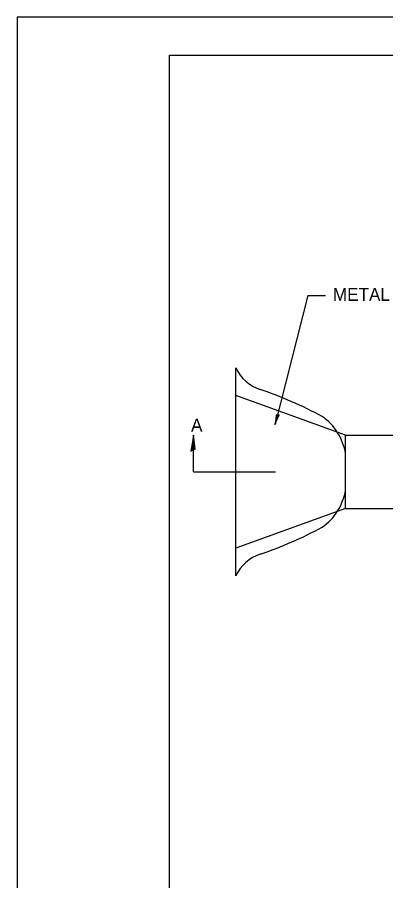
# Model space of a CAD drawing. Extents: x -0.01 to 2.83, y -0.12 to 1.83.
# Drawn here: x 0 to 0.403, y 0.887 to 1.833 of the extents above; entities that cross this region are included whole.
import ezdxf

# ---------------------------------------------------------------- set-up
doc = ezdxf.new("R2010")
doc.units = 0
for name, color, linetype in [('RD_Pr_Roadway_Notes', 7, 'Continuous'), ('SH_General_Details', 7, 'Continuous'), ('SH_Printer_Plotting_Border', 7, 'Continuous'), ('STG_Traffic_Control', 7, 'Continuous')]:
    doc.layers.add(name, color=color, linetype=linetype)

msp = doc.modelspace()

# ---------------------------------------------------------------- linework, layer by layer
at = {"layer": 'RD_Pr_Roadway_Notes'}
for q in [(0.28224, 1.38762), (0.3374, 1.52854)]:
    msp.add_line((0.31801, 1.52854), q, dxfattribs=at)
msp.add_lwpolyline([(0.28503, 1.39737), (0.28342, 1.39743), (0.28292, 1.39297), (0.28213, 1.38725), (0.28453, 1.39293), (0.28684, 1.39784), (0.28503, 1.39737), (0.2839, 1.39718), (0.28314, 1.39097), (0.28606, 1.3972), (0.28451, 1.39658), (0.28394, 1.39378), (0.28506, 1.39631)], dxfattribs=at)
at = {"layer": 'SH_General_Details'}
for p, q in [((-0.00001, 1.83333), (-0.00001, 0)), ((2.83333, 1.83333), (-0.00001, 1.83333)), ((0.23946, 1.22128), (0.23946, 1.44928)), ((0.35946, 1.37528), (0.23946, 1.41895)), ((0.19277, 1.33528), (0.19277, 1.37528)), ((0.35946, 1.29528), (0.35946, 1.37528)), ((0.35946, 1.37528), (0.49354, 1.37528)), ((0.19277, 1.33528), (0.28282, 1.33528)), ((0.35946, 1.29528), (0.23946, 1.2516)), ((0.35946, 1.29528), (0.49354, 1.29528))]:
    msp.add_line(p, q, dxfattribs=at)
msp.add_lwpolyline([(0.16666, 1.79167), (2.79166, 1.79167), (2.79166, 0.04167), (0.16666, 0.04167)], close=True, dxfattribs=at)
for centre, radius, start, end in [((0.27867, 1.46639), 0.04278, 203.58221, 252.78201), ((0.12273, 1.00542), 0.44388, 61.59778, 71.16792), ((0.29868, 1.3453), 0.06159, 9.32145, 55.1733), ((0.29868, 1.32525), 0.06159, 304.8267, 350.67855), ((0.12273, 1.66514), 0.44388, 288.83208, 298.40223), ((0.27867, 1.20416), 0.04278, 107.21799, 156.41779)]:
    msp.add_arc(centre, radius, start, end, dxfattribs=at)
at = {"layer": 'SH_Printer_Plotting_Border'}
msp.add_lwpolyline([(-0.00001, 0), (2.83333, 0), (2.83333, 1.83333), (-0.00001, 1.83333)], close=True, dxfattribs=at)
at = {"layer": 'STG_Traffic_Control'}
msp.add_lwpolyline([(0.19254, 1.3595), (0.19489, 1.36004), (0.19386, 1.36669), (0.19276, 1.37528), (0.19151, 1.36613), (0.1901, 1.3581), (0.19254, 1.3595), (0.19409, 1.36021), (0.19276, 1.36951), (0.19097, 1.35934), (0.19297, 1.36085), (0.1927, 1.36513), (0.19207, 1.36102)], dxfattribs=at)

# ---------------------------------------------------------------- texts
at = {"layer": 'RD_Pr_Roadway_Notes'}
msp.add_text('METAL END SECTION', height=0.014, dxfattribs=at).set_placement((0.34558, 1.52263))
at = {"layer": 'SH_General_Details'}
msp.add_text('A', height=0.014, dxfattribs=at).set_placement((0.19025, 1.37939))

doc.saveas('drawing.dxf')
